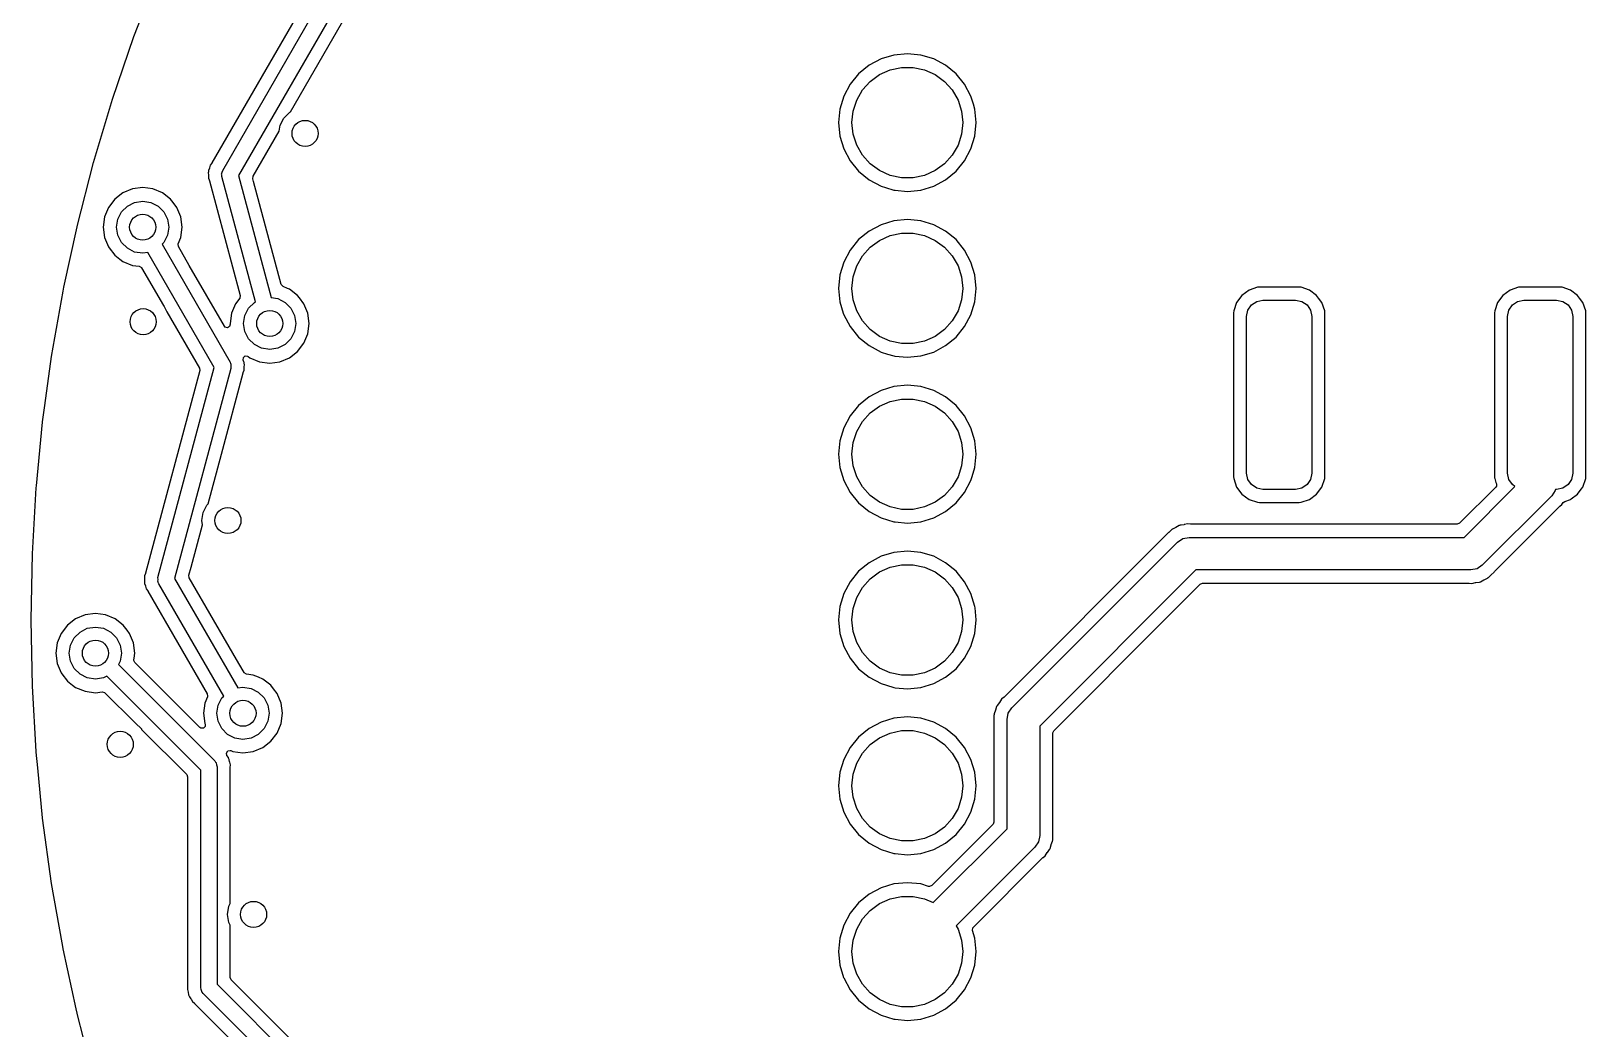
# Model space of a CAD drawing. Extents: x 0.8 to 5.53, y -4.15 to -1.35.
# Drawn here: x 3.471 to 4.409, y -2.747 to -2.145 of the extents above; entities that cross this region are included whole.
import ezdxf

# ---------------------------------------------------------------- set-up
doc = ezdxf.new("R2010")
doc.units = 0
doc.header["$MEASUREMENT"] = 0
doc.layers.add('BLACK', color=7, linetype='CONTINUOUS')

msp = doc.modelspace()

# ---------------------------------------------------------------- linework, layer by layer
at = {"layer": 'BLACK', "linetype": 'CONTINUOUS'}
for p, q in [((3.53327, -2.1481), (3.54761, -2.11095)), ((3.64356, -2.11479), (3.58034, -2.22429)), ((3.58685, -2.2288), (3.65243, -2.11521)), ((3.66197, -2.11837), (3.59639, -2.23195)), ((3.62766, -2.19358), (3.66849, -2.12287)), ((3.52035, -2.18585), (3.53324, -2.14817)), ((3.53324, -2.14817), (3.53327, -2.1481)), ((3.97691, -2.16545), (3.97061, -2.17061)), ((3.9841, -2.1616), (3.97691, -2.16545)), ((3.99189, -2.15924), (3.9841, -2.1616)), ((3.98966, -2.16817), (3.9965, -2.16672)), ((4, -2.15844), (3.99189, -2.15924)), ((3.9965, -2.16672), (4.0035, -2.16672)), ((4.00811, -2.15924), (4, -2.15844)), ((4.0035, -2.16672), (4.01034, -2.16817)), ((4.0159, -2.1616), (4.00811, -2.15924)), ((4.0159, -2.16161), (4.0159, -2.1616)), ((4.0159, -2.1616), (4.0159, -2.1616)), ((4.02309, -2.16545), (4.0159, -2.16161)), ((4.02939, -2.17061), (4.02309, -2.16545)), ((3.97061, -2.17061), (3.96545, -2.17691)), ((3.97293, -2.18033), (3.97761, -2.17513)), ((3.97761, -2.17513), (3.98327, -2.17102)), ((3.98327, -2.17102), (3.98966, -2.16817)), ((4.01034, -2.16817), (4.01673, -2.17102)), ((4.01673, -2.17102), (4.02239, -2.17513)), ((4.02239, -2.17513), (4.02707, -2.18033)), ((4.03455, -2.17691), (4.02939, -2.17061)), ((3.50891, -2.22407), (3.52033, -2.18592)), ((3.52033, -2.18592), (3.52035, -2.18585)), ((3.96161, -2.1841), (3.95924, -2.19189)), ((3.96545, -2.17691), (3.96161, -2.1841)), ((3.96943, -2.18639), (3.97293, -2.18033)), ((4.02707, -2.18033), (4.03057, -2.18639)), ((4.03839, -2.1841), (4.03455, -2.17691)), ((4.03982, -2.1888), (4.03839, -2.1841)), ((4.03839, -2.1841), (4.03839, -2.1841)), ((3.6238, -2.19726), (3.62728, -2.19378)), ((3.62728, -2.19378), (3.62766, -2.19358)), ((3.95924, -2.19189), (3.95844, -2.2)), ((3.96654, -2.2), (3.96727, -2.19304)), ((3.96727, -2.19304), (3.96943, -2.18639)), ((4.03057, -2.18639), (4.03273, -2.19304)), ((4.03273, -2.19304), (4.03346, -2.2)), ((4.04076, -2.19189), (4.03982, -2.1888)), ((4.04156, -2.2), (4.04076, -2.19189)), ((3.62101, -2.2051), (3.62156, -2.20165)), ((3.62156, -2.20165), (3.6238, -2.19726)), ((3.95844, -2.2), (3.95924, -2.20811)), ((3.96727, -2.20696), (3.96654, -2.2)), ((4.03346, -2.2), (4.03273, -2.20696)), ((4.04076, -2.20811), (4.04156, -2.2)), ((3.60526, -2.23238), (3.62101, -2.2051)), ((3.95924, -2.20811), (3.96161, -2.2159)), ((3.96943, -2.21361), (3.96727, -2.20696)), ((3.97293, -2.21967), (3.96943, -2.21361)), ((4.03057, -2.21361), (4.02707, -2.21967)), ((4.03273, -2.20696), (4.03057, -2.21361)), ((4.03839, -2.2159), (4.04076, -2.20811)), ((3.96161, -2.2159), (3.96161, -2.2159)), ((3.96161, -2.2159), (3.96545, -2.22309)), ((3.96545, -2.22309), (3.97061, -2.22939)), ((3.97761, -2.22487), (3.97293, -2.21967)), ((4.02707, -2.21967), (4.02239, -2.22487)), ((4.02939, -2.22939), (4.03455, -2.22309)), ((4.03455, -2.22309), (4.03839, -2.2159)), ((3.49895, -2.26271), (3.50889, -2.22414)), ((3.50889, -2.22414), (3.50891, -2.22407)), ((3.57823, -2.22982), (3.57815, -2.23012)), ((3.57815, -2.23012), (3.57829, -2.23173)), ((3.5783, -2.22932), (3.57823, -2.22982)), ((3.57829, -2.23173), (3.5783, -2.2319)), ((3.57885, -2.22748), (3.5783, -2.229)), ((3.5783, -2.229), (3.5783, -2.22932)), ((3.5783, -2.2319), (3.5783, -2.23352)), ((3.5789, -2.22732), (3.57885, -2.22748)), ((3.57932, -2.22576), (3.5789, -2.22732)), ((3.58025, -2.22443), (3.57932, -2.22576)), ((3.58034, -2.22429), (3.58025, -2.22443)), ((3.58619, -2.23114), (3.58656, -2.22998)), ((3.58622, -2.23139), (3.58619, -2.23114)), ((3.5862, -2.23149), (3.58622, -2.23139)), ((3.58626, -2.23166), (3.5862, -2.23149)), ((3.58636, -2.23253), (3.58626, -2.23166)), ((3.60661, -2.3081), (3.58636, -2.23253)), ((3.58656, -2.22998), (3.58685, -2.2288)), ((3.59639, -2.23195), (3.61612, -2.30557)), ((3.60507, -2.23384), (3.60526, -2.23238)), ((3.97061, -2.22939), (3.97691, -2.23455)), ((3.98327, -2.22898), (3.97761, -2.22487)), ((3.98966, -2.23183), (3.98327, -2.22898)), ((3.9965, -2.23328), (3.98966, -2.23183)), ((4.01034, -2.23183), (4.0035, -2.23328)), ((4.01673, -2.22898), (4.01034, -2.23183)), ((4.02239, -2.22487), (4.01673, -2.22898)), ((4.02309, -2.23455), (4.02939, -2.22939)), ((3.52663, -2.24244), (3.5217, -2.24623)), ((3.53239, -2.24005), (3.52663, -2.24244)), ((3.53856, -2.23924), (3.53239, -2.24005)), ((3.54473, -2.24005), (3.53856, -2.23924)), ((3.53856, -2.23924), (3.53856, -2.23924)), ((3.55048, -2.24244), (3.54473, -2.24005)), ((3.55542, -2.24623), (3.55048, -2.24244)), ((3.55048, -2.24244), (3.55048, -2.24244)), ((3.5783, -2.23352), (3.57868, -2.23455)), ((3.57868, -2.23455), (3.57885, -2.23504)), ((3.57885, -2.23504), (3.5789, -2.2352)), ((3.5789, -2.2352), (3.59741, -2.30428)), ((3.60552, -2.2355), (3.60507, -2.23384)), ((3.62217, -2.29765), (3.60552, -2.2355)), ((3.97691, -2.23455), (3.9841, -2.23839)), ((3.9841, -2.23839), (3.98689, -2.23924)), ((3.98689, -2.23924), (3.99189, -2.24076)), ((3.99189, -2.24076), (3.99262, -2.24083)), ((3.99262, -2.24083), (4, -2.24156)), ((4.0035, -2.23328), (3.9965, -2.23328)), ((4, -2.24156), (4.00811, -2.24076)), ((4.00811, -2.24076), (4.0159, -2.23839)), ((4.0159, -2.23839), (4.02309, -2.23455)), ((3.51791, -2.25116), (3.51552, -2.25692)), ((3.5217, -2.24623), (3.51791, -2.25116)), ((3.51791, -2.25116), (3.51791, -2.25116)), ((3.51791, -2.25116), (3.51791, -2.25116)), ((3.52582, -2.25383), (3.5293, -2.25035)), ((3.5293, -2.25035), (3.53369, -2.24811)), ((3.53369, -2.24811), (3.53856, -2.24734)), ((3.53856, -2.24734), (3.54342, -2.24811)), ((3.54342, -2.24811), (3.54781, -2.25035)), ((3.54781, -2.25035), (3.5513, -2.25383)), ((3.55701, -2.2483), (3.55542, -2.24623)), ((3.55921, -2.25116), (3.55701, -2.2483)), ((3.56159, -2.25692), (3.55921, -2.25116)), ((3.51552, -2.25692), (3.51471, -2.26309)), ((3.52281, -2.26309), (3.52358, -2.25822)), ((3.52358, -2.25822), (3.52582, -2.25383)), ((3.5513, -2.25383), (3.55353, -2.25822)), ((3.55353, -2.25822), (3.55431, -2.26309)), ((3.5624, -2.26309), (3.56159, -2.25692)), ((3.99189, -2.25924), (3.9841, -2.2616)), ((4, -2.25844), (3.99189, -2.25924)), ((4.00811, -2.25924), (4, -2.25844)), ((4.0159, -2.2616), (4.00811, -2.25924)), ((3.49102, -2.29931), (3.49893, -2.26278)), ((3.49893, -2.26278), (3.49895, -2.26271)), ((3.51471, -2.26309), (3.51552, -2.26926)), ((3.51552, -2.26926), (3.51791, -2.27501)), ((3.52358, -2.26795), (3.52281, -2.26309)), ((3.52582, -2.27234), (3.52358, -2.26795)), ((3.55353, -2.26795), (3.5513, -2.27234)), ((3.55431, -2.26309), (3.55353, -2.26795)), ((3.56, -2.27309), (3.56159, -2.26926)), ((3.56159, -2.26926), (3.5624, -2.26309)), ((3.97691, -2.26545), (3.97061, -2.27061)), ((3.9841, -2.2616), (3.97691, -2.26545)), ((3.98327, -2.27102), (3.98966, -2.26817)), ((3.98966, -2.26817), (3.9965, -2.26672)), ((3.9965, -2.26672), (4.0035, -2.26672)), ((4.0035, -2.26672), (4.01034, -2.26817)), ((4.01034, -2.26817), (4.01673, -2.27102)), ((4.0159, -2.26161), (4.0159, -2.2616)), ((4.0159, -2.2616), (4.0159, -2.2616)), ((4.02309, -2.26545), (4.0159, -2.26161)), ((4.02939, -2.27061), (4.02309, -2.26545)), ((3.51791, -2.27501), (3.51836, -2.2756)), ((3.51836, -2.2756), (3.5217, -2.27995)), ((3.5217, -2.27995), (3.52477, -2.28231)), ((3.5293, -2.27583), (3.52582, -2.27234)), ((3.53369, -2.27806), (3.5293, -2.27583)), ((3.53856, -2.27884), (3.53369, -2.27806)), ((3.54168, -2.27834), (3.53856, -2.27884)), ((3.58172, -2.34769), (3.54168, -2.27834)), ((3.5513, -2.27234), (3.55021, -2.27343)), ((3.55021, -2.27343), (3.59126, -2.34453)), ((3.55992, -2.27333), (3.56, -2.27309)), ((3.56011, -2.2748), (3.55992, -2.27333)), ((3.56665, -2.28612), (3.56011, -2.2748)), ((3.96545, -2.27691), (3.96161, -2.2841)), ((3.97061, -2.27061), (3.96545, -2.27691)), ((3.97293, -2.28033), (3.97761, -2.27513)), ((3.97761, -2.27513), (3.98327, -2.27102)), ((4.01673, -2.27102), (4.02239, -2.27513)), ((4.02239, -2.27513), (4.02707, -2.28033)), ((4.03455, -2.27691), (4.02939, -2.27061)), ((4.03839, -2.2841), (4.03455, -2.27691)), ((3.52477, -2.28231), (3.52663, -2.28374)), ((3.52663, -2.28374), (3.53239, -2.28612)), ((3.53239, -2.28612), (3.5365, -2.28666)), ((3.5365, -2.28666), (3.53778, -2.2874)), ((3.53778, -2.2874), (3.53792, -2.28761)), ((3.53792, -2.28761), (3.55103, -2.31031)), ((3.58783, -2.3228), (3.56665, -2.28612)), ((3.96161, -2.2841), (3.95924, -2.29189)), ((3.96727, -2.29304), (3.96943, -2.28639)), ((3.96943, -2.28639), (3.97293, -2.28033)), ((4.02707, -2.28033), (4.03057, -2.28639)), ((4.03057, -2.28639), (4.03273, -2.29304)), ((4.04076, -2.29189), (4.03839, -2.2841)), ((3.62225, -2.29789), (3.62217, -2.29765)), ((3.6233, -2.29893), (3.62225, -2.29789)), ((3.95924, -2.29189), (3.95844, -2.3)), ((3.96654, -2.3), (3.96727, -2.29304)), ((4.03273, -2.29304), (4.03346, -2.3)), ((4.04156, -2.3), (4.04076, -2.29189)), ((3.48357, -2.341), (3.49049, -2.30178)), ((3.49049, -2.30178), (3.4905, -2.3017)), ((3.4905, -2.3017), (3.49102, -2.29931)), ((3.59708, -2.30596), (3.59455, -2.30925)), ((3.59722, -2.30575), (3.59708, -2.30596)), ((3.59741, -2.30428), (3.59722, -2.30575)), ((3.60595, -2.30843), (3.60661, -2.3081)), ((3.61612, -2.30557), (3.62007, -2.3062)), ((3.62007, -2.3062), (3.62446, -2.30843)), ((3.62587, -2.3), (3.6233, -2.29893)), ((3.62713, -2.30052), (3.62587, -2.3)), ((3.62587, -2.3), (3.62587, -2.3)), ((3.63207, -2.30431), (3.62713, -2.30052)), ((3.63317, -2.30575), (3.63207, -2.30431)), ((3.63586, -2.30925), (3.63317, -2.30575)), ((3.95844, -2.3), (3.95924, -2.30811)), ((3.95924, -2.30811), (3.96133, -2.315)), ((3.96727, -2.30696), (3.96654, -2.3)), ((3.96943, -2.31361), (3.96727, -2.30696)), ((4.03273, -2.30696), (4.03057, -2.31361)), ((4.03346, -2.3), (4.03273, -2.30696)), ((4.03839, -2.3159), (4.04076, -2.30811)), ((4.04076, -2.30811), (4.04156, -2.3)), ((4.20188, -2.30425), (4.19871, -2.30855)), ((4.20619, -2.30107), (4.20188, -2.30425)), ((4.21123, -2.29931), (4.20619, -2.30107)), ((4.20761, -2.30997), (4.2108, -2.30784)), ((4.2108, -2.30784), (4.21457, -2.30709)), ((4.21239, -2.2992), (4.21123, -2.29931)), ((4.21243, -2.29919), (4.21239, -2.2992)), ((4.21239, -2.2992), (4.21239, -2.2992)), ((4.21248, -2.29919), (4.21243, -2.29919)), ((4.23634, -2.29919), (4.21248, -2.29919)), ((4.21457, -2.30709), (4.23425, -2.30709)), ((4.23425, -2.30709), (4.23802, -2.30784)), ((4.23639, -2.29919), (4.23634, -2.29919)), ((4.23643, -2.2992), (4.23639, -2.29919)), ((4.23759, -2.29931), (4.23643, -2.2992)), ((4.23643, -2.2992), (4.23643, -2.2992)), ((4.24263, -2.30107), (4.23759, -2.29931)), ((4.23802, -2.30784), (4.24121, -2.30997)), ((4.24694, -2.30425), (4.24263, -2.30107)), ((4.2482, -2.30596), (4.24694, -2.30425)), ((4.25011, -2.30855), (4.2482, -2.30596)), ((4.35936, -2.30425), (4.35619, -2.30855)), ((4.36367, -2.30107), (4.35936, -2.30425)), ((4.36871, -2.29931), (4.36367, -2.30107)), ((4.36509, -2.30997), (4.36828, -2.30784)), ((4.36828, -2.30784), (4.37205, -2.30709)), ((4.36987, -2.2992), (4.36871, -2.29931)), ((4.36991, -2.29919), (4.36987, -2.2992)), ((4.36987, -2.2992), (4.36987, -2.2992)), ((4.36996, -2.29919), (4.36991, -2.29919)), ((4.39382, -2.29919), (4.36996, -2.29919)), ((4.37205, -2.30709), (4.39173, -2.30709)), ((4.39173, -2.30709), (4.3955, -2.30784)), ((4.39387, -2.29919), (4.39382, -2.29919)), ((4.39391, -2.2992), (4.39387, -2.29919)), ((4.39507, -2.29931), (4.39391, -2.2992)), ((4.39391, -2.2992), (4.39391, -2.2992)), ((4.40011, -2.30107), (4.39507, -2.29931)), ((4.3955, -2.30784), (4.39869, -2.30997)), ((4.40442, -2.30425), (4.40011, -2.30107)), ((4.40568, -2.30596), (4.40442, -2.30425)), ((4.40759, -2.30855), (4.40568, -2.30596)), ((3.55103, -2.31031), (3.55155, -2.31084)), ((3.55155, -2.31084), (3.55322, -2.31412)), ((3.55322, -2.31412), (3.57285, -2.34811)), ((3.59217, -2.315), (3.59136, -2.32117)), ((3.59455, -2.30925), (3.59217, -2.315)), ((3.59946, -2.32117), (3.60023, -2.31631)), ((3.60023, -2.31631), (3.60247, -2.31192)), ((3.60247, -2.31192), (3.60595, -2.30843)), ((3.62446, -2.30843), (3.62795, -2.31192)), ((3.62795, -2.31192), (3.63018, -2.31631)), ((3.63018, -2.31631), (3.63095, -2.32117)), ((3.63824, -2.315), (3.63586, -2.30925)), ((3.63905, -2.32117), (3.63824, -2.315)), ((3.96133, -2.315), (3.96161, -2.3159)), ((3.96161, -2.3159), (3.96545, -2.32309)), ((3.97293, -2.31967), (3.96943, -2.31361)), ((4.03057, -2.31361), (4.02707, -2.31967)), ((4.03455, -2.32309), (4.03839, -2.3159)), ((4.19694, -2.31359), (4.19683, -2.31475)), ((4.19683, -2.31475), (4.19683, -2.31475)), ((4.19683, -2.31475), (4.19683, -2.31479)), ((4.19683, -2.31479), (4.19683, -2.41355)), ((4.19871, -2.30855), (4.19694, -2.31359)), ((4.20472, -2.31693), (4.20547, -2.31316)), ((4.20472, -2.41142), (4.20472, -2.31693)), ((4.20547, -2.31316), (4.20761, -2.30997)), ((4.24121, -2.30997), (4.24335, -2.31316)), ((4.24335, -2.31316), (4.24409, -2.31693)), ((4.24409, -2.31693), (4.24409, -2.41142)), ((4.25188, -2.31359), (4.25011, -2.30855)), ((4.25199, -2.31479), (4.25188, -2.31359)), ((4.25199, -2.41355), (4.25199, -2.31479)), ((4.35432, -2.31475), (4.35431, -2.31479)), ((4.35431, -2.31479), (4.35431, -2.41355)), ((4.35442, -2.31359), (4.35432, -2.31475)), ((4.35432, -2.31475), (4.35432, -2.31475)), ((4.35619, -2.30855), (4.35442, -2.31359)), ((4.3622, -2.31693), (4.36295, -2.31316)), ((4.3622, -2.41142), (4.3622, -2.31693)), ((4.36295, -2.31316), (4.36509, -2.30997)), ((4.39869, -2.30997), (4.40083, -2.31316)), ((4.40083, -2.31316), (4.40157, -2.31693)), ((4.40157, -2.31693), (4.40157, -2.41142)), ((4.40936, -2.31359), (4.40759, -2.30855)), ((4.40947, -2.31479), (4.40936, -2.31359)), ((4.40947, -2.41355), (4.40947, -2.31479)), ((3.58833, -2.32337), (3.58783, -2.3228)), ((3.58975, -2.32375), (3.58833, -2.32337)), ((3.59103, -2.32301), (3.58975, -2.32375)), ((3.59141, -2.32159), (3.59103, -2.32301)), ((3.59136, -2.32117), (3.59141, -2.32159)), ((3.60023, -2.32604), (3.59946, -2.32117)), ((3.60247, -2.33043), (3.60023, -2.32604)), ((3.63018, -2.32604), (3.62795, -2.33043)), ((3.63095, -2.32117), (3.63018, -2.32604)), ((3.63824, -2.32734), (3.63905, -2.32117)), ((3.96545, -2.32309), (3.97061, -2.32939)), ((3.97761, -2.32487), (3.97293, -2.31967)), ((3.98327, -2.32898), (3.97761, -2.32487)), ((4.02239, -2.32487), (4.01673, -2.32898)), ((4.02707, -2.31967), (4.02239, -2.32487)), ((4.02939, -2.32939), (4.03455, -2.32309)), ((3.60595, -2.33391), (3.60247, -2.33043)), ((3.61034, -2.33615), (3.60595, -2.33391)), ((3.61521, -2.33692), (3.61034, -2.33615)), ((3.62007, -2.33615), (3.61521, -2.33692)), ((3.62446, -2.33391), (3.62007, -2.33615)), ((3.62795, -2.33043), (3.62446, -2.33391)), ((3.63207, -2.33803), (3.63586, -2.3331)), ((3.63586, -2.3331), (3.63824, -2.32734)), ((3.97061, -2.32939), (3.97691, -2.33455)), ((3.97691, -2.33455), (3.9841, -2.33839)), ((3.98966, -2.33183), (3.98327, -2.32898)), ((3.9965, -2.33328), (3.98966, -2.33183)), ((4.0035, -2.33328), (3.9965, -2.33328)), ((4.01034, -2.33183), (4.0035, -2.33328)), ((4.01673, -2.32898), (4.01034, -2.33183)), ((4.0159, -2.33839), (4.02309, -2.33455)), ((4.02309, -2.33455), (4.02939, -2.32939)), ((3.47953, -2.37061), (3.48356, -2.34107)), ((3.48356, -2.34107), (3.48357, -2.341)), ((3.59126, -2.34453), (3.59159, -2.34535)), ((3.59159, -2.34535), (3.59169, -2.3455)), ((3.59169, -2.3455), (3.59169, -2.3456)), ((3.59169, -2.3456), (3.59178, -2.34583)), ((3.59927, -2.34322), (3.59933, -2.34175)), ((3.59962, -2.34421), (3.59927, -2.34322)), ((3.59933, -2.34175), (3.60042, -2.34075)), ((3.59982, -2.34474), (3.59962, -2.34421)), ((3.59982, -2.34505), (3.59982, -2.34474)), ((3.59988, -2.34555), (3.59982, -2.34505)), ((3.59996, -2.34586), (3.59988, -2.34555)), ((3.60042, -2.34075), (3.60189, -2.34082)), ((3.60189, -2.34082), (3.60225, -2.34103)), ((3.60225, -2.34103), (3.60328, -2.34182)), ((3.60328, -2.34182), (3.60903, -2.34421)), ((3.60903, -2.34421), (3.61521, -2.34502)), ((3.61521, -2.34502), (3.62138, -2.34421)), ((3.62138, -2.34421), (3.62713, -2.34182)), ((3.62713, -2.34182), (3.63207, -2.33803)), ((3.9841, -2.33839), (3.98799, -2.33958)), ((3.98799, -2.33958), (3.99189, -2.34076)), ((3.99189, -2.34076), (3.99246, -2.34082)), ((3.99246, -2.34082), (4, -2.34156)), ((4, -2.34156), (4.00811, -2.34076)), ((4.00811, -2.34076), (4.0159, -2.33839)), ((3.57304, -2.34958), (3.54032, -2.47171)), ((3.54777, -2.47438), (3.58172, -2.34769)), ((3.59175, -2.34827), (3.55781, -2.47496)), ((3.57285, -2.34811), (3.57304, -2.34958)), ((3.58607, -2.4), (3.59921, -2.35093)), ((3.59178, -2.34583), (3.59173, -2.34705)), ((3.59173, -2.34705), (3.59175, -2.34827)), ((3.59921, -2.35093), (3.59926, -2.35077)), ((3.59926, -2.35077), (3.59982, -2.34925)), ((3.59982, -2.34747), (3.59996, -2.34586)), ((3.59982, -2.34764), (3.59982, -2.34747)), ((3.59982, -2.34925), (3.59982, -2.34764)), ((3.9841, -2.3616), (3.97691, -2.36545)), ((3.99189, -2.35924), (3.9841, -2.3616)), ((4, -2.35844), (3.99189, -2.35924)), ((4.00811, -2.35924), (4, -2.35844)), ((4.0159, -2.3616), (4.00811, -2.35924)), ((4.0159, -2.36161), (4.0159, -2.3616)), ((4.0159, -2.3616), (4.0159, -2.3616)), ((4.02309, -2.36545), (4.0159, -2.36161)), ((3.47817, -2.38053), (3.47953, -2.37061)), ((3.97061, -2.37061), (3.96545, -2.37691)), ((3.97691, -2.36545), (3.97061, -2.37061)), ((3.97761, -2.37513), (3.98327, -2.37102)), ((3.98327, -2.37102), (3.98966, -2.36817)), ((3.98966, -2.36817), (3.9965, -2.36672)), ((3.9965, -2.36672), (4.0035, -2.36672)), ((4.0035, -2.36672), (4.01034, -2.36817)), ((4.01034, -2.36817), (4.01673, -2.37102)), ((4.01673, -2.37102), (4.02239, -2.37513)), ((4.02939, -2.37061), (4.02309, -2.36545)), ((4.03455, -2.37691), (4.02939, -2.37061)), ((3.47443, -2.41901), (3.47816, -2.3806)), ((3.47816, -2.3806), (3.47817, -2.38053)), ((3.96545, -2.37691), (3.96161, -2.3841)), ((3.96943, -2.38639), (3.97293, -2.38033)), ((3.97293, -2.38033), (3.97761, -2.37513)), ((4.02239, -2.37513), (4.02707, -2.38033)), ((4.02707, -2.38033), (4.03057, -2.38639)), ((4.03839, -2.3841), (4.03455, -2.37691)), ((3.95924, -2.39189), (3.95844, -2.4)), ((3.96161, -2.3841), (3.95924, -2.39189)), ((3.96727, -2.39304), (3.96943, -2.38639)), ((4.03057, -2.38639), (4.03273, -2.39304)), ((4.04076, -2.39189), (4.03839, -2.3841)), ((4.04156, -2.4), (4.04076, -2.39189)), ((3.57804, -2.42997), (3.58607, -2.4)), ((3.95844, -2.4), (3.95924, -2.40811)), ((3.96654, -2.4), (3.96727, -2.39304)), ((3.96727, -2.40696), (3.96654, -2.4)), ((4.03273, -2.39304), (4.03346, -2.4)), ((4.03346, -2.4), (4.03273, -2.40696)), ((4.04076, -2.40811), (4.04156, -2.4)), ((3.95924, -2.40811), (3.96161, -2.4159)), ((3.96943, -2.41361), (3.96727, -2.40696)), ((4.03273, -2.40696), (4.03057, -2.41361)), ((4.03911, -2.41355), (4.04076, -2.40811)), ((3.47199, -2.46007), (3.4743, -2.42031)), ((3.4743, -2.42031), (3.47431, -2.42024)), ((3.47431, -2.42024), (3.47443, -2.41901)), ((3.96161, -2.4159), (3.96161, -2.4159)), ((3.96161, -2.4159), (3.96545, -2.42309)), ((3.97293, -2.41967), (3.96943, -2.41361)), ((3.97761, -2.42487), (3.97293, -2.41967)), ((4.02707, -2.41967), (4.02239, -2.42487)), ((4.03057, -2.41361), (4.02707, -2.41967)), ((4.03455, -2.42309), (4.03839, -2.4159)), ((4.03839, -2.4159), (4.03911, -2.41355)), ((4.19683, -2.41355), (4.19683, -2.4136)), ((4.19683, -2.4136), (4.19683, -2.4136)), ((4.19683, -2.4136), (4.19694, -2.41475)), ((4.19694, -2.41475), (4.19871, -2.4198)), ((4.19871, -2.4198), (4.20188, -2.4241)), ((4.20547, -2.41518), (4.20472, -2.41142)), ((4.20761, -2.41838), (4.20547, -2.41518)), ((4.2108, -2.42051), (4.20761, -2.41838)), ((4.21457, -2.42126), (4.2108, -2.42051)), ((4.23802, -2.42051), (4.23425, -2.42126)), ((4.24121, -2.41838), (4.23802, -2.42051)), ((4.24335, -2.41518), (4.24121, -2.41838)), ((4.24409, -2.41142), (4.24335, -2.41518)), ((4.24694, -2.4241), (4.25011, -2.4198)), ((4.25011, -2.4198), (4.25188, -2.41475)), ((4.25188, -2.41475), (4.25199, -2.41355)), ((4.35505, -2.41986), (4.33322, -2.4417)), ((4.33592, -2.45016), (4.36666, -2.41942)), ((4.35431, -2.41355), (4.35432, -2.4136)), ((4.35432, -2.4136), (4.35432, -2.4136)), ((4.35432, -2.4136), (4.35438, -2.41427)), ((4.35438, -2.41427), (4.35442, -2.41475)), ((4.35442, -2.41475), (4.35521, -2.41699)), ((4.35543, -2.41934), (4.35505, -2.41986)), ((4.35521, -2.41699), (4.35551, -2.41786)), ((4.35551, -2.41786), (4.35543, -2.41934)), ((4.36295, -2.41518), (4.3622, -2.41142)), ((4.36509, -2.41838), (4.36295, -2.41518)), ((4.36666, -2.41942), (4.36509, -2.41838)), ((4.3955, -2.42051), (4.39173, -2.42126)), ((4.39869, -2.41838), (4.3955, -2.42051)), ((4.40083, -2.41518), (4.39869, -2.41838)), ((4.40157, -2.41142), (4.40083, -2.41518)), ((4.40656, -2.4212), (4.40759, -2.4198)), ((4.40759, -2.4198), (4.40936, -2.41475)), ((4.40936, -2.41475), (4.40947, -2.41355)), ((3.57726, -2.43074), (3.57804, -2.42997)), ((3.96545, -2.42309), (3.97061, -2.42939)), ((3.97061, -2.42939), (3.97691, -2.43455)), ((3.98327, -2.42898), (3.97761, -2.42487)), ((3.98966, -2.43183), (3.98327, -2.42898)), ((4.01673, -2.42898), (4.01034, -2.43183)), ((4.02239, -2.42487), (4.01673, -2.42898)), ((4.02309, -2.43455), (4.02939, -2.42939)), ((4.02939, -2.42939), (4.03455, -2.42309)), ((4.20188, -2.4241), (4.20619, -2.42728)), ((4.20619, -2.42728), (4.20619, -2.42728)), ((4.20619, -2.42728), (4.20619, -2.42728)), ((4.20619, -2.42728), (4.21123, -2.42904)), ((4.21123, -2.42904), (4.21243, -2.42915)), ((4.21243, -2.42915), (4.23634, -2.42915)), ((4.23425, -2.42126), (4.21457, -2.42126)), ((4.23634, -2.42915), (4.23639, -2.42915)), ((4.23639, -2.42915), (4.23759, -2.42904)), ((4.23759, -2.42904), (4.24263, -2.42728)), ((4.24263, -2.42728), (4.24694, -2.4241)), ((4.38885, -2.42507), (4.34696, -2.46696)), ((4.39098, -2.42188), (4.38885, -2.42507)), ((4.39111, -2.42126), (4.39098, -2.42188)), ((4.39173, -2.42126), (4.39111, -2.42126)), ((4.39504, -2.43031), (4.39581, -2.42918)), ((4.39581, -2.42918), (4.39676, -2.42845)), ((4.39676, -2.42845), (4.40011, -2.42728)), ((4.40011, -2.42728), (4.40066, -2.42687)), ((4.40066, -2.42687), (4.40442, -2.4241)), ((4.40442, -2.4241), (4.40656, -2.4212)), ((3.57425, -2.44), (3.57502, -2.43513)), ((3.57502, -2.43513), (3.57726, -2.43074)), ((3.97691, -2.43455), (3.9841, -2.43839)), ((3.9841, -2.43839), (3.98799, -2.43958)), ((3.9965, -2.43328), (3.98966, -2.43183)), ((4.0035, -2.43328), (3.9965, -2.43328)), ((4.01034, -2.43183), (4.0035, -2.43328)), ((4.00811, -2.44076), (4.0159, -2.43839)), ((4.0159, -2.43839), (4.02309, -2.43455)), ((4.35437, -2.47071), (4.39365, -2.43143)), ((4.39365, -2.43143), (4.39381, -2.43129)), ((4.39381, -2.43129), (4.39504, -2.43031)), ((3.56782, -2.46808), (3.57466, -2.44257)), ((3.57466, -2.44257), (3.57425, -2.44)), ((3.98799, -2.43958), (3.99189, -2.44076)), ((3.99189, -2.44076), (3.99262, -2.44083)), ((3.99262, -2.44083), (4, -2.44156)), ((4, -2.44156), (4.00811, -2.44076)), ((4.15598, -2.44882), (4.15593, -2.44889)), ((4.15767, -2.44725), (4.15598, -2.44882)), ((4.15772, -2.4472), (4.15767, -2.44725)), ((4.15935, -2.44557), (4.15772, -2.4472)), ((4.15942, -2.44553), (4.15935, -2.44557)), ((4.15983, -2.44524), (4.15942, -2.44553)), ((4.1599, -2.44518), (4.15983, -2.44524)), ((4.16197, -2.44418), (4.1599, -2.44518)), ((4.16204, -2.44415), (4.16197, -2.44418)), ((4.16408, -2.44307), (4.16204, -2.44415)), ((4.16416, -2.44305), (4.16408, -2.44307)), ((4.16464, -2.4429), (4.16416, -2.44305)), ((4.16471, -2.44286), (4.16464, -2.4429)), ((4.16518, -2.44279), (4.16471, -2.44286)), ((4.16471, -2.44286), (4.16471, -2.44286)), ((4.16471, -2.44286), (4.16471, -2.44286)), ((4.16699, -2.44252), (4.16518, -2.44279)), ((4.16706, -2.4425), (4.16699, -2.44252)), ((4.16933, -2.44208), (4.16706, -2.4425)), ((4.17089, -2.44225), (4.16933, -2.44208)), ((4.1711, -2.44226), (4.17089, -2.44225)), ((4.33185, -2.44226), (4.1711, -2.44226)), ((4.33322, -2.4417), (4.33185, -2.44226)), ((4.15563, -2.44929), (4.05824, -2.54668)), ((4.06304, -2.55304), (4.16304, -2.45304)), ((4.15593, -2.44889), (4.15563, -2.44929)), ((4.16304, -2.45304), (4.16623, -2.45091)), ((4.16304, -2.45304), (4.16304, -2.45304)), ((4.16623, -2.45091), (4.17, -2.45016)), ((4.17, -2.45016), (4.33592, -2.45016)), ((3.47121, -2.49996), (3.47198, -2.46014)), ((3.47198, -2.46014), (3.47199, -2.46007)), ((3.97691, -2.46545), (3.97061, -2.47061)), ((3.9841, -2.46161), (3.97691, -2.46545)), ((3.99189, -2.45924), (3.9841, -2.46161)), ((3.98966, -2.46817), (3.9965, -2.46672)), ((4, -2.45844), (3.99189, -2.45924)), ((3.9965, -2.46672), (4.0035, -2.46672)), ((4.00811, -2.45924), (4, -2.45844)), ((4.0035, -2.46672), (4.01034, -2.46817)), ((4.0159, -2.46161), (4.00811, -2.45924)), ((4.02309, -2.46545), (4.0159, -2.46161)), ((4.0159, -2.46161), (4.0159, -2.46161)), ((4.0159, -2.46161), (4.0159, -2.46161)), ((4.02939, -2.47061), (4.02309, -2.46545)), ((4.34696, -2.46696), (4.34377, -2.46909)), ((3.5397, -2.47518), (3.53956, -2.47679)), ((3.53956, -2.47679), (3.53965, -2.47709)), ((3.53971, -2.47501), (3.5397, -2.47518)), ((3.54026, -2.47187), (3.53971, -2.47339)), ((3.53971, -2.47339), (3.53971, -2.47501)), ((3.54032, -2.47171), (3.54026, -2.47187)), ((3.54774, -2.47681), (3.5478, -2.4756)), ((3.54784, -2.47704), (3.54774, -2.47681)), ((3.5478, -2.4756), (3.54777, -2.47438)), ((3.55781, -2.47496), (3.59595, -2.54101)), ((3.56649, -2.47307), (3.56782, -2.46808)), ((3.56668, -2.47453), (3.56649, -2.47307)), ((3.58138, -2.5), (3.56668, -2.47453)), ((3.96545, -2.47691), (3.96161, -2.4841)), ((3.97061, -2.47061), (3.96545, -2.47691)), ((3.97293, -2.48033), (3.97761, -2.47513)), ((3.97761, -2.47513), (3.98327, -2.47102)), ((3.98327, -2.47102), (3.98966, -2.46817)), ((4.01034, -2.46817), (4.01673, -2.47102)), ((4.01673, -2.47102), (4.02239, -2.47513)), ((4.02239, -2.47513), (4.02707, -2.48033)), ((4.03455, -2.47691), (4.02939, -2.47061)), ((4.03839, -2.4841), (4.03455, -2.47691)), ((4.17408, -2.46984), (4.07984, -2.56408)), ((4.34, -2.46984), (4.17408, -2.46984)), ((4.34377, -2.46909), (4.34, -2.46984)), ((4.34536, -2.4771), (4.34584, -2.47695)), ((4.34584, -2.47695), (4.34592, -2.47693)), ((4.34592, -2.47693), (4.34796, -2.47585)), ((4.34796, -2.47585), (4.34803, -2.47582)), ((4.34803, -2.47582), (4.3501, -2.47482)), ((4.3501, -2.47482), (4.35017, -2.47476)), ((4.35017, -2.47476), (4.35058, -2.47447)), ((4.35058, -2.47447), (4.35065, -2.47443)), ((4.35065, -2.47443), (4.35228, -2.4728)), ((4.35228, -2.4728), (4.35233, -2.47275)), ((4.35233, -2.47275), (4.35402, -2.47118)), ((4.35402, -2.47118), (4.35407, -2.47111)), ((4.35407, -2.47111), (4.35437, -2.47071)), ((3.53965, -2.47709), (3.53971, -2.47759)), ((3.53971, -2.47759), (3.53971, -2.47791)), ((3.53971, -2.47791), (3.54026, -2.47943)), ((3.54026, -2.47943), (3.54032, -2.47959)), ((3.54032, -2.47959), (3.54073, -2.48115)), ((3.54073, -2.48115), (3.54166, -2.48248)), ((3.54166, -2.48248), (3.54175, -2.48262)), ((3.54175, -2.48262), (3.57751, -2.54456)), ((3.54784, -2.47715), (3.54784, -2.47704)), ((3.54794, -2.4773), (3.54784, -2.47715)), ((3.54827, -2.47811), (3.54794, -2.4773)), ((3.58742, -2.54592), (3.54827, -2.47811)), ((3.96161, -2.4841), (3.95924, -2.49189)), ((3.96943, -2.48639), (3.97293, -2.48033)), ((4.02707, -2.48033), (4.03057, -2.48639)), ((4.04076, -2.49189), (4.03839, -2.4841)), ((4.03839, -2.4841), (4.03839, -2.4841)), ((4.15508, -2.5), (4.17678, -2.4783)), ((4.17678, -2.4783), (4.17815, -2.47774)), ((4.17815, -2.47774), (4.3389, -2.47774)), ((4.3389, -2.47774), (4.33911, -2.47775)), ((4.33911, -2.47775), (4.34067, -2.47792)), ((4.34067, -2.47792), (4.34294, -2.47749)), ((4.34294, -2.47749), (4.34301, -2.47748)), ((4.34301, -2.47748), (4.34529, -2.47714)), ((4.34529, -2.47714), (4.34536, -2.4771)), ((3.95924, -2.49189), (3.95844, -2.5)), ((3.96654, -2.5), (3.96727, -2.49304)), ((3.96727, -2.49304), (3.96943, -2.48639)), ((4.03057, -2.48639), (4.03273, -2.49304)), ((4.03273, -2.49304), (4.03346, -2.5)), ((4.04083, -2.49262), (4.04076, -2.49189)), ((4.04156, -2.5), (4.04083, -2.49262)), ((3.47121, -2.50004), (3.47121, -2.49996)), ((3.4716, -2.52), (3.47121, -2.50004)), ((3.49314, -2.50314), (3.48935, -2.50808)), ((3.49808, -2.49935), (3.49314, -2.50314)), ((3.50383, -2.49697), (3.49808, -2.49935)), ((3.50074, -2.50726), (3.50513, -2.50502)), ((3.51, -2.49615), (3.50383, -2.49697)), ((3.50513, -2.50502), (3.51, -2.50425)), ((3.51617, -2.49697), (3.51, -2.49615)), ((3.51, -2.49615), (3.51, -2.49615)), ((3.51, -2.50425), (3.51487, -2.50502)), ((3.51487, -2.50502), (3.51926, -2.50726)), ((3.52192, -2.49935), (3.51617, -2.49697)), ((3.52686, -2.50314), (3.52192, -2.49935)), ((3.52192, -2.49935), (3.52192, -2.49935)), ((3.52919, -2.50617), (3.52686, -2.50314)), ((3.59648, -2.52616), (3.58138, -2.5)), ((3.95844, -2.5), (3.95924, -2.50811)), ((3.96727, -2.50696), (3.96654, -2.5)), ((4.03346, -2.5), (4.03273, -2.50696)), ((4.04076, -2.50811), (4.04156, -2.5)), ((4.0883, -2.56678), (4.15508, -2.5)), ((3.48697, -2.51383), (3.48615, -2.52)), ((3.48935, -2.50808), (3.48697, -2.51383)), ((3.48935, -2.50808), (3.48935, -2.50808)), ((3.48935, -2.50808), (3.48935, -2.50808)), ((3.49502, -2.51513), (3.49726, -2.51074)), ((3.49726, -2.51074), (3.50074, -2.50726)), ((3.51926, -2.50726), (3.52274, -2.51074)), ((3.52274, -2.51074), (3.52498, -2.51513)), ((3.53065, -2.50808), (3.52919, -2.50617)), ((3.53303, -2.51383), (3.53065, -2.50808)), ((3.53385, -2.52), (3.53303, -2.51383)), ((3.95924, -2.50811), (3.96161, -2.5159)), ((3.96943, -2.51361), (3.96727, -2.50696)), ((3.97293, -2.51967), (3.96943, -2.51361)), ((4.03057, -2.51361), (4.02707, -2.51967)), ((4.03273, -2.50696), (4.03057, -2.51361)), ((4.03839, -2.5159), (4.04076, -2.50811)), ((3.47198, -2.53986), (3.4716, -2.52)), ((3.48615, -2.52), (3.48697, -2.52617)), ((3.49425, -2.52), (3.49502, -2.51513)), ((3.49502, -2.52487), (3.49425, -2.52)), ((3.52498, -2.51513), (3.52575, -2.52)), ((3.52575, -2.52), (3.52498, -2.52487)), ((3.5333, -2.52411), (3.53345, -2.52303)), ((3.53345, -2.52303), (3.53385, -2.52)), ((3.96161, -2.5159), (3.96161, -2.5159)), ((3.96161, -2.5159), (3.96545, -2.52309)), ((3.96545, -2.52309), (3.97061, -2.52939)), ((3.97761, -2.52487), (3.97293, -2.51967)), ((4.02707, -2.51967), (4.02239, -2.52487)), ((4.02939, -2.52939), (4.03455, -2.52309)), ((4.03455, -2.52309), (4.03839, -2.5159)), ((3.48697, -2.52617), (3.48935, -2.53192)), ((3.48935, -2.53192), (3.48984, -2.53257)), ((3.48984, -2.53257), (3.49314, -2.53686)), ((3.49726, -2.52926), (3.49502, -2.52487)), ((3.50074, -2.53274), (3.49726, -2.52926)), ((3.50513, -2.53498), (3.50074, -2.53274)), ((3.52498, -2.52487), (3.52391, -2.52695)), ((3.52391, -2.52695), (3.58199, -2.58503)), ((3.53329, -2.52437), (3.5333, -2.52411)), ((3.53385, -2.52573), (3.53329, -2.52437)), ((3.57305, -2.56493), (3.53385, -2.52573)), ((3.59971, -2.53174), (3.59648, -2.52616)), ((3.59985, -2.53195), (3.59971, -2.53174)), ((3.60113, -2.53269), (3.59985, -2.53195)), ((3.60524, -2.53323), (3.60113, -2.53269)), ((3.60843, -2.53455), (3.60524, -2.53323)), ((3.97061, -2.52939), (3.97691, -2.53455)), ((3.98327, -2.52898), (3.97761, -2.52487)), ((3.98966, -2.53183), (3.98327, -2.52898)), ((3.9965, -2.53328), (3.98966, -2.53183)), ((4.0035, -2.53328), (3.9965, -2.53328)), ((4.01034, -2.53183), (4.0035, -2.53328)), ((4.01673, -2.52898), (4.01034, -2.53183)), ((4.02239, -2.52487), (4.01673, -2.52898)), ((4.02309, -2.53455), (4.02939, -2.52939)), ((3.47199, -2.53993), (3.47198, -2.53986)), ((3.47428, -2.5793), (3.47199, -2.53993)), ((3.49314, -2.53686), (3.49621, -2.53922)), ((3.49621, -2.53922), (3.49808, -2.54065)), ((3.49808, -2.54065), (3.50383, -2.54303)), ((3.51, -2.53575), (3.50513, -2.53498)), ((3.51487, -2.53498), (3.51, -2.53575)), ((3.51695, -2.53391), (3.51487, -2.53498)), ((3.57359, -2.59055), (3.51695, -2.53391)), ((3.59595, -2.54101), (3.59907, -2.54052)), ((3.59907, -2.54052), (3.60394, -2.54129)), ((3.60394, -2.54129), (3.60833, -2.54353)), ((3.61099, -2.53562), (3.60843, -2.53455)), ((3.61593, -2.53941), (3.61099, -2.53562)), ((3.61099, -2.53562), (3.61099, -2.53562)), ((3.61758, -2.54156), (3.61593, -2.53941)), ((3.61972, -2.54435), (3.61758, -2.54156)), ((3.97691, -2.53455), (3.9841, -2.53839)), ((3.9841, -2.53839), (3.98743, -2.53941)), ((3.98743, -2.53941), (3.99189, -2.54076)), ((3.99189, -2.54076), (3.99262, -2.54083)), ((3.99262, -2.54083), (4, -2.54156)), ((4, -2.54156), (4.00811, -2.54076)), ((4.00811, -2.54076), (4.0159, -2.53839)), ((4.0159, -2.53839), (4.02309, -2.53455)), ((3.50383, -2.54303), (3.51, -2.54385)), ((3.51, -2.54385), (3.51411, -2.5433)), ((3.51411, -2.5433), (3.51554, -2.54369)), ((3.51554, -2.54369), (3.51573, -2.54385)), ((3.51573, -2.54385), (3.53401, -2.56213)), ((3.57604, -2.5501), (3.57522, -2.55627)), ((3.57763, -2.54626), (3.57604, -2.5501)), ((3.57751, -2.54456), (3.57771, -2.54602)), ((3.57771, -2.54602), (3.57763, -2.54626)), ((3.58332, -2.55627), (3.58409, -2.5514)), ((3.58409, -2.5514), (3.58633, -2.54701)), ((3.58633, -2.54701), (3.58742, -2.54592)), ((3.60833, -2.54353), (3.61181, -2.54701)), ((3.61181, -2.54701), (3.61405, -2.5514)), ((3.61405, -2.5514), (3.61482, -2.55627)), ((3.6221, -2.5501), (3.61972, -2.54435)), ((3.62292, -2.55627), (3.6221, -2.5501)), ((4.05411, -2.5517), (4.05389, -2.55215)), ((4.05414, -2.55162), (4.05411, -2.5517)), ((4.05551, -2.54976), (4.05414, -2.55162)), ((4.05555, -2.5497), (4.05551, -2.54976)), ((4.05685, -2.5478), (4.05555, -2.5497)), ((4.05808, -2.54682), (4.05685, -2.5478)), ((4.05824, -2.54668), (4.05808, -2.54682)), ((3.57522, -2.55627), (3.57604, -2.56244)), ((3.58409, -2.56113), (3.58332, -2.55627)), ((3.58633, -2.56552), (3.58409, -2.56113)), ((3.61405, -2.56113), (3.61181, -2.56552)), ((3.61482, -2.55627), (3.61405, -2.56113)), ((3.6221, -2.56244), (3.62292, -2.55627)), ((3.99189, -2.55924), (3.9841, -2.56161)), ((4, -2.55844), (3.99189, -2.55924)), ((4.00811, -2.55924), (4, -2.55844)), ((4.0159, -2.56161), (4.00811, -2.55924)), ((4.05226, -2.5597), (4.05218, -2.56201)), ((4.05229, -2.55725), (4.05226, -2.55733)), ((4.05226, -2.55733), (4.05226, -2.55963)), ((4.05226, -2.55963), (4.05226, -2.5597)), ((4.05237, -2.55675), (4.05229, -2.55725)), ((4.05238, -2.55667), (4.05237, -2.55675)), ((4.05314, -2.55449), (4.05238, -2.55667)), ((4.05316, -2.55442), (4.05314, -2.55449)), ((4.05384, -2.55222), (4.05316, -2.55442)), ((4.05389, -2.55215), (4.05384, -2.55222)), ((4.06016, -2.56), (4.06091, -2.55623)), ((4.06016, -2.62592), (4.06016, -2.56)), ((4.06091, -2.55623), (4.06304, -2.55304)), ((4.06304, -2.55304), (4.06304, -2.55304)), ((3.53401, -2.56213), (3.53426, -2.56226)), ((3.53426, -2.56226), (3.53774, -2.56574)), ((3.53774, -2.56574), (3.53787, -2.56599)), ((3.53787, -2.56599), (3.56513, -2.59325)), ((3.57368, -2.56535), (3.57305, -2.56493)), ((3.57515, -2.56535), (3.57368, -2.56535)), ((3.5762, -2.5643), (3.57515, -2.56535)), ((3.57604, -2.56244), (3.5762, -2.56283)), ((3.5762, -2.56283), (3.5762, -2.5643)), ((3.58981, -2.56901), (3.58633, -2.56552)), ((3.5942, -2.57125), (3.58981, -2.56901)), ((3.60833, -2.56901), (3.60394, -2.57125)), ((3.61181, -2.56552), (3.60833, -2.56901)), ((3.61593, -2.57313), (3.61972, -2.56819)), ((3.61972, -2.56819), (3.6221, -2.56244)), ((3.97061, -2.57061), (3.96545, -2.57691)), ((3.97691, -2.56545), (3.97061, -2.57061)), ((3.9841, -2.56161), (3.97691, -2.56545)), ((3.98327, -2.57102), (3.98966, -2.56817)), ((3.98966, -2.56817), (3.9965, -2.56672)), ((3.9965, -2.56672), (4.0035, -2.56672)), ((4.0035, -2.56672), (4.01034, -2.56817)), ((4.01034, -2.56817), (4.01673, -2.57102)), ((4.02309, -2.56545), (4.0159, -2.56161)), ((4.0159, -2.56161), (4.0159, -2.56161)), ((4.0159, -2.56161), (4.0159, -2.56161)), ((4.02939, -2.57061), (4.02309, -2.56545)), ((4.03455, -2.57691), (4.02939, -2.57061)), ((4.05218, -2.56201), (4.0522, -2.56209)), ((4.0522, -2.56209), (4.05226, -2.56259)), ((4.05226, -2.56259), (4.05226, -2.62185)), ((4.07984, -2.56408), (4.07984, -2.63)), ((4.08774, -2.56815), (4.0883, -2.56678)), ((4.08774, -2.62741), (4.08774, -2.56815)), ((3.4743, -2.57969), (3.47428, -2.5793)), ((3.47431, -2.57976), (3.4743, -2.57969)), ((3.47522, -2.58915), (3.47431, -2.57976)), ((3.58906, -2.58025), (3.58985, -2.57901)), ((3.58985, -2.57901), (3.5913, -2.57869)), ((3.5913, -2.57869), (3.5917, -2.5788)), ((3.5917, -2.5788), (3.5929, -2.5793)), ((3.5929, -2.5793), (3.59907, -2.58011)), ((3.59907, -2.57202), (3.5942, -2.57125)), ((3.60394, -2.57125), (3.59907, -2.57202)), ((3.59907, -2.58011), (3.60524, -2.5793)), ((3.60524, -2.5793), (3.61099, -2.57692)), ((3.61099, -2.57692), (3.61593, -2.57313)), ((3.96545, -2.57691), (3.96161, -2.5841)), ((3.97293, -2.58033), (3.97761, -2.57513)), ((3.97761, -2.57513), (3.98327, -2.57102)), ((4.01673, -2.57102), (4.02239, -2.57513)), ((4.02239, -2.57513), (4.02707, -2.58033)), ((4.03839, -2.5841), (4.03455, -2.57691)), ((3.47816, -2.6194), (3.47522, -2.58915)), ((3.58199, -2.58503), (3.58252, -2.58573)), ((3.58252, -2.58573), (3.58265, -2.58585)), ((3.58265, -2.58585), (3.58268, -2.58595)), ((3.58268, -2.58595), (3.58283, -2.58615)), ((3.58283, -2.58615), (3.58309, -2.58734)), ((3.58309, -2.58734), (3.58343, -2.58851)), ((3.58343, -2.58851), (3.58343, -2.71967)), ((3.58938, -2.58169), (3.58906, -2.58025)), ((3.5903, -2.58301), (3.58938, -2.58169)), ((3.59039, -2.58332), (3.5903, -2.58301)), ((3.59058, -2.58378), (3.59039, -2.58332)), ((3.59074, -2.58406), (3.59058, -2.58378)), ((3.59102, -2.58565), (3.59074, -2.58406)), ((3.59105, -2.58581), (3.59102, -2.58565)), ((3.59147, -2.58738), (3.59105, -2.58581)), ((3.59132, -2.58915), (3.59133, -2.58899)), ((3.59132, -2.6), (3.59132, -2.58915)), ((3.59133, -2.58899), (3.59147, -2.58738)), ((3.96161, -2.5841), (3.95924, -2.59189)), ((3.96727, -2.59304), (3.96943, -2.58639)), ((3.96943, -2.58639), (3.97293, -2.58033)), ((4.02707, -2.58033), (4.03057, -2.58639)), ((4.03057, -2.58639), (4.03273, -2.59304)), ((4.04076, -2.59189), (4.03839, -2.5841)), ((3.56513, -2.59325), (3.56569, -2.59462)), ((3.56569, -2.59462), (3.56569, -2.72106)), ((3.57359, -2.72171), (3.57359, -2.59055)), ((3.95924, -2.59189), (3.95844, -2.6)), ((3.96654, -2.6), (3.96727, -2.59304)), ((4.03273, -2.59304), (4.03346, -2.6)), ((4.04156, -2.6), (4.04076, -2.59189)), ((3.59132, -2.65245), (3.59132, -2.6)), ((3.95844, -2.6), (3.95924, -2.60811)), ((3.95924, -2.60811), (3.96161, -2.6159)), ((3.96727, -2.60696), (3.96654, -2.6)), ((3.96943, -2.61361), (3.96727, -2.60696)), ((4.03273, -2.60696), (4.03057, -2.61361)), ((4.03346, -2.6), (4.03273, -2.60696)), ((4.03839, -2.6159), (4.04076, -2.60811)), ((4.04076, -2.60811), (4.04156, -2.6)), ((3.96161, -2.6159), (3.96161, -2.6159)), ((3.96161, -2.6159), (3.96545, -2.62309)), ((3.97293, -2.61967), (3.96943, -2.61361)), ((4.03057, -2.61361), (4.02707, -2.61967)), ((4.03455, -2.62309), (4.03839, -2.6159)), ((3.47817, -2.61947), (3.47816, -2.6194)), ((3.48356, -2.65893), (3.47817, -2.61947)), ((3.96545, -2.62309), (3.97061, -2.62939)), ((3.97761, -2.62487), (3.97293, -2.61967)), ((3.98327, -2.62898), (3.97761, -2.62487)), ((4.0517, -2.62322), (4.01473, -2.66018)), ((4.01558, -2.6705), (4.06016, -2.62592)), ((4.02239, -2.62487), (4.01673, -2.62898)), ((4.02707, -2.61967), (4.02239, -2.62487)), ((4.02939, -2.62939), (4.03455, -2.62309)), ((4.05226, -2.62185), (4.0517, -2.62322)), ((3.97061, -2.62939), (3.97691, -2.63455)), ((3.97691, -2.63455), (3.9841, -2.63839)), ((3.98966, -2.63183), (3.98327, -2.62898)), ((3.9965, -2.63328), (3.98966, -2.63183)), ((4.0035, -2.63328), (3.9965, -2.63328)), ((4.01034, -2.63183), (4.0035, -2.63328)), ((4.01673, -2.62898), (4.01034, -2.63183)), ((4.0159, -2.63839), (4.02309, -2.63455)), ((4.02309, -2.63455), (4.02939, -2.62939)), ((4.07909, -2.63377), (4.07696, -2.63696)), ((4.07984, -2.63), (4.07909, -2.63377)), ((4.07909, -2.63377), (4.07909, -2.63377)), ((4.07984, -2.63), (4.07984, -2.63)), ((4.08616, -2.63778), (4.08684, -2.63558)), ((4.08684, -2.63558), (4.08686, -2.63551)), ((4.08686, -2.63551), (4.08762, -2.63333)), ((4.08762, -2.63333), (4.08763, -2.63325)), ((4.08763, -2.63325), (4.08771, -2.63275)), ((4.08771, -2.63275), (4.08774, -2.63267)), ((4.0878, -2.62791), (4.08774, -2.62741)), ((4.08774, -2.6303), (4.08777, -2.62939)), ((4.08774, -2.63037), (4.08774, -2.6303)), ((4.08774, -2.63267), (4.08774, -2.63037)), ((4.08777, -2.62939), (4.08782, -2.62799)), ((4.08782, -2.62799), (4.0878, -2.62791)), ((3.9841, -2.63839), (3.98799, -2.63958)), ((3.98799, -2.63958), (3.99189, -2.64076)), ((3.99189, -2.64076), (3.99262, -2.64083)), ((3.99262, -2.64083), (4, -2.64156)), ((4, -2.64156), (4.00811, -2.64076)), ((4.00811, -2.64076), (4.0159, -2.63839)), ((4.07696, -2.63696), (4.02946, -2.68446)), ((4.03982, -2.68527), (4.08176, -2.64332)), ((4.07696, -2.63696), (4.07696, -2.63696)), ((4.08176, -2.64332), (4.08192, -2.64318)), ((4.08192, -2.64318), (4.08315, -2.6422)), ((4.08315, -2.6422), (4.08445, -2.64029)), ((4.08445, -2.64029), (4.08449, -2.64024)), ((4.08449, -2.64024), (4.08586, -2.63838)), ((4.08586, -2.63838), (4.08589, -2.6383)), ((4.08589, -2.6383), (4.08611, -2.63785)), ((4.08611, -2.63785), (4.08616, -2.63778)), ((3.59132, -2.67109), (3.59132, -2.65245)), ((3.48357, -2.659), (3.48356, -2.65893)), ((3.48989, -2.6948), (3.48357, -2.659)), ((3.9841, -2.6616), (3.97691, -2.66545)), ((3.99189, -2.65924), (3.9841, -2.6616)), ((4, -2.65844), (3.99189, -2.65924)), ((4.00811, -2.65924), (4, -2.65844)), ((4.01281, -2.66067), (4.00811, -2.65924)), ((4.01337, -2.66075), (4.01281, -2.66067)), ((4.01473, -2.66018), (4.01337, -2.66075)), ((3.58973, -2.67757), (3.5905, -2.6727)), ((3.5905, -2.6727), (3.59132, -2.67109)), ((3.97061, -2.67061), (3.96545, -2.67691)), ((3.97691, -2.66545), (3.97061, -2.67061)), ((3.97761, -2.67513), (3.98327, -2.67102)), ((3.98327, -2.67102), (3.98966, -2.66817)), ((3.98966, -2.66817), (3.9965, -2.66672)), ((3.9965, -2.66672), (4.0035, -2.66672)), ((4.0035, -2.66672), (4.01034, -2.66817)), ((4.01034, -2.66817), (4.01558, -2.6705)), ((3.5905, -2.68244), (3.58973, -2.67757)), ((3.59132, -2.68405), (3.5905, -2.68244)), ((3.96545, -2.67691), (3.96161, -2.6841)), ((3.96943, -2.68639), (3.97293, -2.68033)), ((3.97293, -2.68033), (3.97761, -2.67513)), ((3.59132, -2.7), (3.59132, -2.68405)), ((3.95924, -2.69189), (3.95844, -2.7)), ((3.96161, -2.6841), (3.95924, -2.69189)), ((3.96727, -2.69304), (3.96943, -2.68639)), ((4.02946, -2.68446), (4.03057, -2.68639)), ((4.03057, -2.68639), (4.03273, -2.69304)), ((4.03933, -2.68719), (4.03948, -2.68572)), ((4.04076, -2.69189), (4.03933, -2.68719)), ((4.03948, -2.68572), (4.03982, -2.68527)), ((4.04156, -2.7), (4.04076, -2.69189)), ((3.49049, -2.69822), (3.48989, -2.6948)), ((3.4905, -2.6983), (3.49049, -2.69822)), ((3.49836, -2.73455), (3.4905, -2.6983)), ((3.59132, -2.7156), (3.59132, -2.7)), ((3.95844, -2.7), (3.95924, -2.70811)), ((3.96654, -2.7), (3.96727, -2.69304)), ((3.96727, -2.70696), (3.96654, -2.7)), ((4.03273, -2.69304), (4.03346, -2.7)), ((4.03346, -2.7), (4.03273, -2.70696)), ((4.04076, -2.70811), (4.04156, -2.7)), ((3.95924, -2.70811), (3.96151, -2.7156)), ((3.96943, -2.71361), (3.96727, -2.70696)), ((4.03273, -2.70696), (4.03057, -2.71361)), ((4.03839, -2.7159), (4.04076, -2.70811)), ((3.58343, -2.71967), (3.63738, -2.77361)), ((3.59189, -2.71696), (3.59132, -2.7156)), ((3.6386, -2.76368), (3.59189, -2.71696)), ((3.96151, -2.7156), (3.96161, -2.7159)), ((3.96161, -2.7159), (3.96545, -2.72309)), ((3.97293, -2.71967), (3.96943, -2.71361)), ((3.97761, -2.72487), (3.97293, -2.71967)), ((4.02707, -2.71967), (4.02239, -2.72487)), ((4.03057, -2.71361), (4.02707, -2.71967)), ((4.03455, -2.72309), (4.03839, -2.7159)), ((3.56569, -2.72123), (3.56555, -2.72284)), ((3.56555, -2.72284), (3.56596, -2.7244)), ((3.56569, -2.72106), (3.56569, -2.72123)), ((3.56596, -2.7244), (3.566, -2.72457)), ((3.566, -2.72457), (3.56628, -2.72616)), ((3.56628, -2.72616), (3.56644, -2.72643)), ((3.56644, -2.72643), (3.56663, -2.7269)), ((3.56663, -2.7269), (3.56672, -2.72721)), ((3.56672, -2.72721), (3.56764, -2.72853)), ((3.56764, -2.72853), (3.56773, -2.72867)), ((3.56773, -2.72867), (3.56854, -2.73007)), ((3.56854, -2.73007), (3.56978, -2.73111)), ((3.57393, -2.72287), (3.57359, -2.72171)), ((3.57419, -2.72406), (3.57393, -2.72287)), ((3.57434, -2.72426), (3.57419, -2.72406)), ((3.57437, -2.72437), (3.57434, -2.72426)), ((3.5745, -2.72448), (3.57437, -2.72437)), ((3.57503, -2.72519), (3.5745, -2.72448)), ((3.63042, -2.78057), (3.57503, -2.72519)), ((3.96545, -2.72309), (3.97061, -2.72939)), ((3.97061, -2.72939), (3.97691, -2.73455)), ((3.98327, -2.72898), (3.97761, -2.72487)), ((3.98966, -2.73183), (3.98327, -2.72898)), ((4.01673, -2.72898), (4.01034, -2.73183)), ((4.02239, -2.72487), (4.01673, -2.72898)), ((4.02309, -2.73455), (4.02939, -2.72939)), ((4.02939, -2.72939), (4.03455, -2.72309)), ((3.49893, -2.73722), (3.49836, -2.73455)), ((3.49895, -2.73729), (3.49893, -2.73722)), ((3.50889, -2.77586), (3.49895, -2.73729)), ((3.56978, -2.73111), (3.5699, -2.73122)), ((3.5699, -2.73122), (3.62048, -2.7818)), ((3.97691, -2.73455), (3.9841, -2.73839)), ((3.9841, -2.73839), (3.98799, -2.73958)), ((3.98799, -2.73958), (3.99189, -2.74076)), ((3.9965, -2.73328), (3.98966, -2.73183)), ((4.0035, -2.73328), (3.9965, -2.73328)), ((4.01034, -2.73183), (4.0035, -2.73328)), ((4.00811, -2.74076), (4.0159, -2.73839)), ((4.0159, -2.73839), (4.02309, -2.73455)), ((3.99189, -2.74076), (3.99262, -2.74083)), ((3.99262, -2.74083), (4, -2.74156)), ((4, -2.74156), (4.00811, -2.74076))]:
    msp.add_line(p, q, dxfattribs=at)
at = {"layer": 'BLACK'}
for centre in [(3.63654, -2.20652), (3.53856, -2.26309), (3.53881, -2.3201), (3.61521, -2.32117), (3.59, -2.44), (3.51, -2.52), (3.59907, -2.55627), (3.525, -2.575), (3.60548, -2.67757)]:
    msp.add_circle(centre, 0.00787, dxfattribs=at)

doc.saveas('drawing.dxf')
